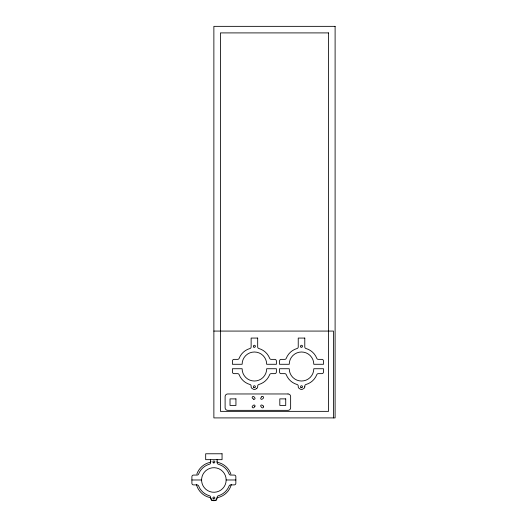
<?xml version="1.0" encoding="UTF-8"?>
<svg xmlns="http://www.w3.org/2000/svg" width="527" height="527" viewBox="0 0 527 527"><rect width="100%" height="100%" fill="white"/><g stroke="black" fill="none" stroke-linecap="round" stroke-linejoin="round"><path stroke-width="0.79" d="M213.87 331.075L333.472 331.075L333.472 417.911M191.894 479.985L201.584 479.985M226.162 479.985A12.286 12.286 0 0 0 207.73 469.34A12.286 12.286 0 0 0 207.73 490.624A12.286 12.286 0 0 0 226.162 479.985L235.852 479.985M304.79 386.831L304.79 386.067A1.64 1.64 0 0 1 305.983 384.493A16.383 16.383 0 0 0 316.78 374.69A1.64 1.64 0 0 1 318.301 373.643L321.859 373.643A1.64 1.64 0 0 0 323.492 372.009L323.492 368.729L313.802 368.729A12.286 12.286 0 0 1 301.516 381.021A12.286 12.286 0 0 1 289.231 368.729L279.534 368.729L279.534 372.009A1.64 1.64 0 0 0 281.174 373.643L284.725 373.643A1.64 1.64 0 0 1 286.253 374.69A16.383 16.383 0 0 0 297.05 384.493A1.64 1.64 0 0 1 298.236 386.067L298.236 386.831A1.877 1.877 0 0 0 299.204 388.425L300.331 389.163A2.016 2.016 0 0 0 301.516 389.387A2.016 2.016 0 0 0 302.696 389.157L303.835 388.439A1.877 1.877 0 0 0 304.797 386.831M217.15 459.32L217.15 462.647A1.64 1.64 0 0 0 218.343 464.221A16.383 16.383 0 0 1 229.133 474.023A1.64 1.64 0 0 0 230.661 475.071L234.212 475.071A1.64 1.64 0 0 1 235.852 476.704L235.852 483.259A1.64 1.64 0 0 1 234.212 484.899L230.661 484.899A1.64 1.64 0 0 0 229.133 485.94A16.383 16.383 0 0 1 218.343 495.749A1.64 1.64 0 0 0 217.15 497.323L216.887 499.003A1.956 1.956 0 0 1 216.189 499.688L215.056 500.413A2.016 2.016 0 0 1 213.87 500.643A2.016 2.016 0 0 1 212.691 500.413L211.551 499.688A1.956 1.956 0 0 1 210.853 499.003L210.596 497.323A1.64 1.64 0 0 0 209.403 495.749A16.383 16.383 0 0 1 198.613 485.94A1.64 1.64 0 0 0 197.085 484.899L193.528 484.899A1.64 1.64 0 0 1 191.894 483.259L191.894 476.704A1.64 1.64 0 0 1 193.528 475.071L197.085 475.071A1.64 1.64 0 0 0 198.613 474.023A16.383 16.383 0 0 1 209.403 464.221A1.64 1.64 0 0 0 210.596 462.647L210.596 459.32M231.36 484.346A18.023 18.023 0 0 1 217.776 497.58A1.64 1.64 0 0 0 216.854 498.153M196.387 484.346A18.023 18.023 0 0 0 209.97 497.58A1.64 1.64 0 0 1 211.05 498.39M196.815 474.175A18.023 18.023 0 0 1 209.97 462.39A1.64 1.64 0 0 0 211.05 461.58M230.931 474.175A18.023 18.023 0 0 0 217.776 462.39A1.64 1.64 0 0 1 216.854 461.817M211.228 498.917A1.64 1.64 0 0 1 211.248 499.174L211.248 499.583A0.982 0.982 0 0 0 212.15 500.564A20.652 20.652 0 0 0 215.589 500.564A0.982 0.982 0 0 0 216.492 499.583L216.492 499.174A1.64 1.64 0 0 1 216.511 498.917M261.748 396.765L260.911 397.786A0.949 0.949 0 0 0 262.242 399.13L263.269 398.287A1.08 1.08 0 0 0 263.269 396.765A1.08 1.08 0 0 0 261.748 396.765M254.837 406.534L254.001 407.555A1.08 1.08 0 0 1 252.479 407.555A1.08 1.08 0 0 1 252.479 406.034L253.507 405.191A0.949 0.949 0 0 1 254.837 406.534M256.721 388.439L255.588 389.163A2.016 2.016 0 0 1 254.403 389.387A2.016 2.016 0 0 1 253.223 389.157L252.084 388.439A1.877 1.877 0 0 1 251.122 386.831L251.129 386.067A1.64 1.64 0 0 0 249.936 384.493A16.383 16.383 0 0 1 239.146 374.69A1.64 1.64 0 0 0 237.618 373.643L234.06 373.643A1.64 1.64 0 0 1 232.427 372.009L232.427 368.729L242.117 368.729A12.286 12.286 0 0 0 254.403 381.021A12.286 12.286 0 0 0 266.695 368.729L276.385 368.729L276.385 372.009A1.64 1.64 0 0 1 274.745 373.643L271.194 373.643A1.64 1.64 0 0 0 269.666 374.69A16.383 16.383 0 0 1 258.876 384.493A1.64 1.64 0 0 0 257.683 386.067L257.683 386.831A1.877 1.877 0 0 1 256.715 388.425M335.106 26.35L213.87 26.35L213.87 417.911L335.106 417.911L335.106 26.35M328.552 32.905L220.424 32.905L220.424 411.356L328.552 411.356L328.552 32.905M257.683 338.07L251.129 338.07L251.129 346.944A1.64 1.64 0 0 1 249.936 348.518A16.383 16.383 0 0 0 239.146 358.327A1.64 1.64 0 0 1 237.618 359.368L234.06 359.368A1.64 1.64 0 0 0 232.427 361.008L232.427 364.282L242.117 364.282A12.286 12.286 0 0 1 254.403 351.996A12.286 12.286 0 0 1 266.695 364.282L276.385 364.282L276.385 361.008A1.64 1.64 0 0 0 274.745 359.368L271.194 359.368A1.64 1.64 0 0 1 269.666 358.327A16.383 16.383 0 0 0 258.876 348.518A1.64 1.64 0 0 1 257.683 346.944L257.683 338.07M304.79 338.07L298.236 338.07L298.236 346.944A1.64 1.64 0 0 1 297.05 348.518A16.383 16.383 0 0 0 286.253 358.327A1.64 1.64 0 0 1 284.725 359.368L281.174 359.368A1.64 1.64 0 0 0 279.534 361.008L279.534 364.282L289.231 364.282A12.286 12.286 0 0 1 301.516 351.996A12.286 12.286 0 0 1 313.802 364.282L323.492 364.282L323.492 361.008A1.64 1.64 0 0 0 321.859 359.368L318.301 359.368A1.64 1.64 0 0 1 316.78 358.327A16.383 16.383 0 0 0 305.983 348.518A1.64 1.64 0 0 1 304.79 346.944L304.79 338.07M288.019 393.965L227.73 393.965A2.622 2.622 0 0 0 225.108 396.587L225.108 407.727A2.622 2.622 0 0 0 227.73 410.349L288.019 410.349A2.622 2.622 0 0 0 290.64 407.727L290.64 396.587A2.622 2.622 0 0 0 288.019 393.965M235.938 398.88L230.022 398.88L230.022 405.434L235.938 405.434L235.938 398.88M285.726 398.88L279.811 398.88L279.811 405.434L285.726 405.434L285.726 398.88M222.051 453.773L205.688 453.773L205.682 459.669L222.051 459.669L222.065 453.773M263.269 406.034L262.242 405.191A0.949 0.949 0 0 0 260.911 406.534L261.748 407.555A1.08 1.08 0 0 0 263.269 407.555A1.08 1.08 0 0 0 263.269 406.034M253.507 399.13L252.479 398.287A1.08 1.08 0 0 1 252.479 396.765A1.08 1.08 0 0 1 254.001 396.765L254.837 397.786A0.949 0.949 0 0 1 253.507 399.13M253.909 387.608A0.988 0.988 0 0 0 255.397 386.752A0.988 0.988 0 0 0 253.909 385.896A0.988 0.988 0 0 0 253.909 387.608M253.909 347.122A0.988 0.988 0 0 0 255.397 346.259A0.988 0.988 0 0 0 253.909 345.402A0.988 0.988 0 0 0 253.909 347.122M300.943 347.069A0.988 0.988 0 0 0 302.505 346.351A0.988 0.988 0 0 0 301.101 345.363A0.988 0.988 0 0 0 300.943 347.069M301.022 387.608A0.988 0.988 0 0 0 302.505 386.752A0.988 0.988 0 0 0 301.022 385.896A0.988 0.988 0 0 0 301.022 387.608M213.376 498.865A0.988 0.988 0 0 0 214.864 498.002A0.988 0.988 0 0 0 213.376 497.145A0.988 0.988 0 0 0 213.376 498.865M213.376 462.818A0.988 0.988 0 0 0 214.864 461.962A0.988 0.988 0 0 0 213.376 461.105A0.988 0.988 0 0 0 213.376 462.818"/></g></svg>
